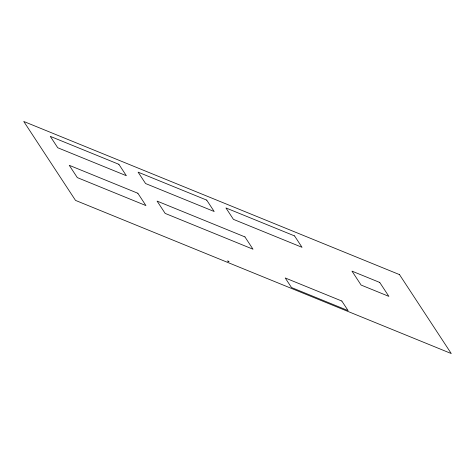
<?xml version="1.0" encoding="UTF-8"?>
<svg xmlns="http://www.w3.org/2000/svg" width="475" height="475" viewBox="0 0 475 475"><rect width="100%" height="100%" fill="white"/><g stroke="black" fill="none" stroke-linecap="round" stroke-linejoin="round"><path stroke-width="0.71" d="M399.487 274.603L23.75 121.463L75.513 200.397L451.25 353.537L399.487 274.603M118.875 164.314L50.261 136.349L57.736 147.749L126.35 175.714L118.875 164.314M206.714 200.118L138.1 172.152L145.576 183.546L214.189 211.512L206.714 200.118M294.553 235.915L225.94 207.949L233.415 219.349L302.029 247.315L294.553 235.915M379.745 282.453L351.975 271.13L361.101 285.053L388.871 296.37L379.745 282.453M137.857 193.266L69.243 165.3L77.318 177.608L145.932 205.574L137.857 193.266M244.928 236.9L157.088 201.097L165.158 213.406L252.997 249.209L244.928 236.9M341.828 301.037L285.22 277.964L291.496 287.535L348.11 310.603L341.828 301.037M228.718 261.398L227.65 260.965L229.003 261.838L228.718 261.398"/></g></svg>
